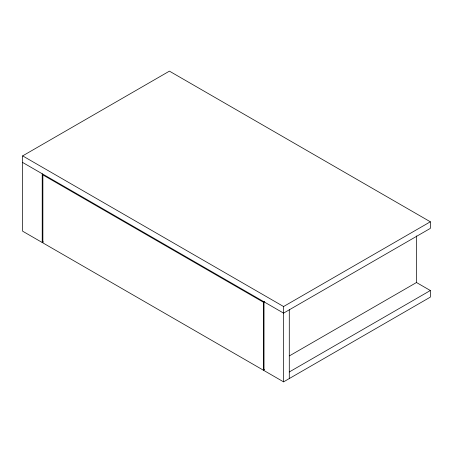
<?xml version="1.0" encoding="UTF-8"?>
<svg xmlns="http://www.w3.org/2000/svg" width="453" height="453" viewBox="0 0 453 453"><rect width="100%" height="100%" fill="white"/><g stroke="black" fill="none" stroke-linecap="round" stroke-linejoin="round"><path stroke-width="0.68" d="M43.363 241.845L42.22 242.508L22.65 231.206L22.65 155.883L169.422 71.144L430.35 221.794L430.35 228.38L283.578 313.119L22.65 162.474M264.495 369.518L263.357 370.18L42.871 242.882L42.871 174.903L263.357 302.196L264.495 301.539M22.65 155.883L283.578 306.528L430.35 221.794M289.467 355.854L416.488 282.519L416.488 235.917M289.286 371.97L430.35 290.526L430.35 297.117L283.578 381.856L264.008 370.554L264.008 301.823M416.262 282.389L430.35 290.526M289.286 309.824L289.286 378.561M283.578 306.528L283.578 381.856M263.357 302.196L263.357 370.18M42.22 173.776L42.22 242.508"/></g></svg>
